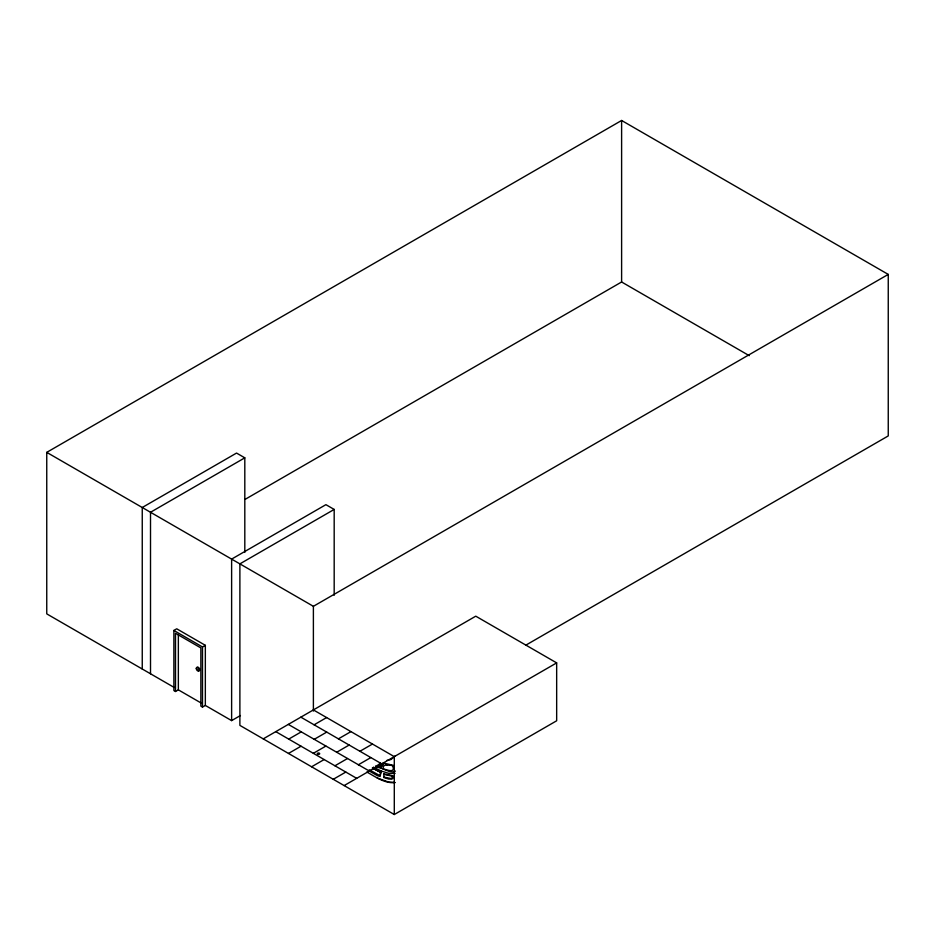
<?xml version="1.0" encoding="UTF-8"?>
<svg xmlns="http://www.w3.org/2000/svg" width="935" height="935" viewBox="0 0 935 935"><rect width="100%" height="100%" fill="white"/><g stroke="black" fill="none" stroke-linecap="round" stroke-linejoin="round"><path stroke-width="1.4" d="M373.439 767.132L381.235 771.036L380.124 776.494L377.354 775.664L288.319 724.403M379.178 764.678L381.468 765.835L381.901 764.994L379.727 763.895M380.977 766.735L381.305 766.104L379.037 764.947M381.901 764.994L381.468 765.835M383.584 763.03L393.378 765.379M382.836 763.556L383.186 763.147M395.271 755.877L390.923 759.547L386.833 760.424M384.425 762.855L380.861 767.542L378.675 767.518L376.408 766.209M383.806 762.598L380.346 767.097L378.78 767.109M174.226 687.47L46.75 613.874L46.75 452.365L621.611 120.475L888.25 274.411L888.25 435.92L525.645 645.267M244.806 552.41L244.806 457.834L150.512 512.275L150.512 673.784M245.11 499.36L621.611 281.984L749.251 355.674M334.181 595.279L334.181 509.435L239.886 563.875L239.886 725.385L394.289 814.525L556.664 720.78L556.664 662.892L475.763 616.177L263.249 738.872M201.294 703.097L178.351 689.855L175.499 691.503L173.875 690.556L173.875 630.447L176.715 628.799L205.338 645.325L205.338 705.434L231.623 720.616L240.424 715.532M173.875 630.447L202.498 646.973L205.338 645.325M46.75 452.365L313.389 606.312L888.25 274.411M175.499 691.503L175.499 633.275L200.861 647.92L200.861 706.135L202.498 707.082L205.338 705.434M288.728 739.106L301.257 731.871M314.078 724.8L326.619 717.566M288.506 753.446L301.035 746.212M314.207 739.34L326.736 732.105M313.342 753.318L325.883 746.083M338.412 738.849L350.952 731.614M336.623 752.289L349.152 745.043M311.6 766.782L324.141 759.547M334.929 765.788L347.469 758.542M359.94 751.272L372.469 744.038M333.269 779.299L345.81 772.065M358.315 764.807L370.844 757.572M344.15 785.575L556.664 662.892M395.4 771.106L392.969 771.971L389.591 771.585L375.554 765.964M395.096 773.362L389.17 773.49L381.235 771.036M394.722 782.326L388.703 782.081L377.261 778.037M395.119 782.618C384.694 783.694 375.508 776.775 366.859 772.041M383.899 774.32L392.7 776.284L391.578 778.656L383.794 777.078M372.527 768.138L381.164 772.614L372.34 767.974M379.844 763.217L382.228 764.421M379.75 763.264L382.134 764.479M379.879 763.65L382.064 764.76M379.248 764.129L381.597 765.356M379.213 764.327L381.515 765.508L379.119 764.398M381.012 766.326L378.745 765.169L381.001 766.455M378.582 765.531L380.837 766.677M377.413 765.052L380.779 766.77M244.806 457.834L236.543 453.066L142.249 507.506L142.249 669.016M334.181 509.435L325.918 504.666L231.623 559.107L231.623 720.616M313.389 709.922L394.289 756.637L394.289 814.525M300.848 717.157L381.76 763.872M379.446 764.105L381.714 765.414M369.278 769.785L379.189 775.255L380.136 775.197L380.522 772.357M275.778 731.637L356.691 778.341M621.611 120.475L621.611 281.984M313.389 606.312L313.389 711.067M202.498 646.973L202.498 707.082M178.351 634.549L178.351 689.855M196.841 668.116A2.01 1.169 60 0 1 198.15 667.228A2.01 1.169 60 0 1 199.669 669.46A2.01 1.169 60 0 1 198.641 670.746M197.904 670.313A2.01 1.169 60 0 1 197.554 669.951M389.953 764.9A2.127 1.508 45 0 1 391.356 765.227M386.716 765.239A1.893 1.344 45 0 0 386.225 764.818L386.611 764.853A2.186 1.543 45 0 1 387.078 765.356M383.923 773.946L383.771 777.534L388.902 779.112L392.793 778.762L392.922 775.805L383.923 773.946M392.992 766.536C395.26 773.759 386.272 769.376 383.011 768.897L383.373 766.396L385.115 765.017L391.601 765.321L392.992 766.536M196.28 668.443A2.01 1.169 60 0 0 198.407 671.108A2.01 1.169 60 0 0 198.407 668.256A2.01 1.169 60 0 0 196.28 668.443M317.748 754.253A1.204 0.701 0 0 0 319.676 753.785A1.204 0.701 0 0 0 318.017 753.049A1.204 0.701 0 0 0 317.748 754.253"/></g></svg>
